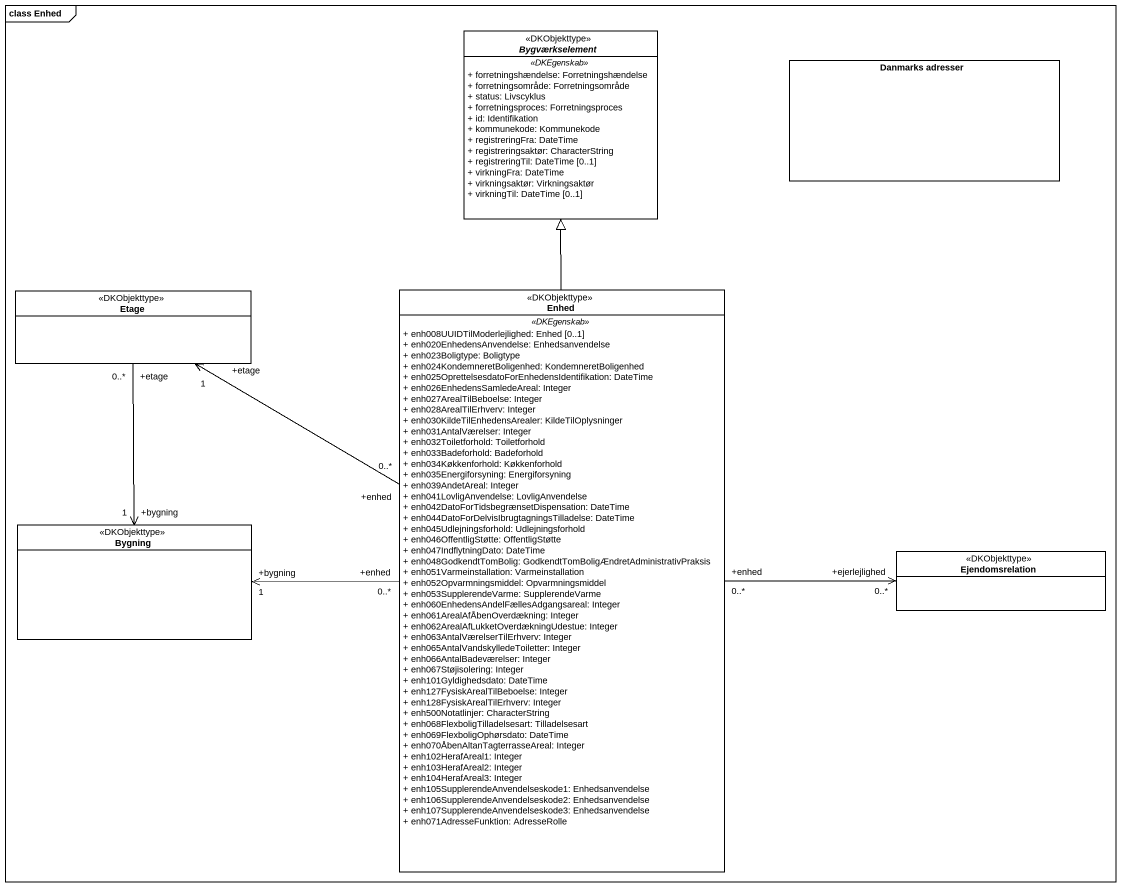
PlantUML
@startuml
mainframe class Enhed
allowmixing
hide circle
hide empty members
skinparam classAttributeIconSize 0
abstract class Bygværkselement <<DKObjekttype>> {
  .. <<DKEgenskab>> ..
  + forretningshændelse: Forretningshændelse
  + forretningsområde: Forretningsområde
  + status: Livscyklus
  + forretningsproces: Forretningsproces
  + id: Identifikation
  + kommunekode: Kommunekode
  + registreringFra: DateTime
  + registreringsaktør: CharacterString
  + registreringTil: DateTime [0..1]
  + virkningFra: DateTime
  + virkningsaktør: Virkningsaktør
  + virkningTil: DateTime [0..1]
}
rectangle "Danmarks adresser" as Danmarks_adresser #FFFFFF
class Etage <<DKObjekttype>>
class Enhed <<DKObjekttype>> {
  .. <<DKEgenskab>> ..
  + enh008UUIDTilModerlejlighed: Enhed [0..1]
  + enh020EnhedensAnvendelse: Enhedsanvendelse
  + enh023Boligtype: Boligtype
  + enh024KondemneretBoligenhed: KondemneretBoligenhed
  + enh025OprettelsesdatoForEnhedensIdentifikation: DateTime
  + enh026EnhedensSamledeAreal: Integer
  + enh027ArealTilBeboelse: Integer
  + enh028ArealTilErhverv: Integer
  + enh030KildeTilEnhedensArealer: KildeTilOplysninger
  + enh031AntalVærelser: Integer
  + enh032Toiletforhold: Toiletforhold
  + enh033Badeforhold: Badeforhold
  + enh034Køkkenforhold: Køkkenforhold
  + enh035Energiforsyning: Energiforsyning
  + enh039AndetAreal: Integer
  + enh041LovligAnvendelse: LovligAnvendelse
  + enh042DatoForTidsbegrænsetDispensation: DateTime
  + enh044DatoForDelvisIbrugtagningsTilladelse: DateTime
  + enh045Udlejningsforhold: Udlejningsforhold
  + enh046OffentligStøtte: OffentligStøtte
  + enh047IndflytningDato: DateTime
  + enh048GodkendtTomBolig: GodkendtTomBoligÆndretAdministrativPraksis
  + enh051Varmeinstallation: Varmeinstallation
  + enh052Opvarmningsmiddel: Opvarmningsmiddel
  + enh053SupplerendeVarme: SupplerendeVarme
  + enh060EnhedensAndelFællesAdgangsareal: Integer
  + enh061ArealAfÅbenOverdækning: Integer
  + enh062ArealAfLukketOverdækningUdestue: Integer
  + enh063AntalVærelserTilErhverv: Integer
  + enh065AntalVandskylledeToiletter: Integer
  + enh066AntalBadeværelser: Integer
  + enh067Støjisolering: Integer
  + enh101Gyldighedsdato: DateTime
  + enh127FysiskArealTilBeboelse: Integer
  + enh128FysiskArealTilErhverv: Integer
  + enh500Notatlinjer: CharacterString
  + enh068FlexboligTilladelsesart: Tilladelsesart
  + enh069FlexboligOphørsdato: DateTime
  + enh070ÅbenAltanTagterrasseAreal: Integer
  + enh102HerafAreal1: Integer
  + enh103HerafAreal2: Integer
  + enh104HerafAreal3: Integer
  + enh105SupplerendeAnvendelseskode1: Enhedsanvendelse
  + enh106SupplerendeAnvendelseskode2: Enhedsanvendelse
  + enh107SupplerendeAnvendelseskode3: Enhedsanvendelse
  + enh071AdresseFunktion: AdresseRolle
}
class Bygning <<DKObjekttype>>
class Ejendomsrelation <<DKObjekttype>>
Enhed -up-|> Bygværkselement
Enhed "+enhed\n0..*" -left-> "+etage\n1" Etage
Enhed "+enhed\n0..*" -left-> "+bygning\n1" Bygning
Enhed "+enhed\n0..*" -right-> "+ejerlejlighed\n0..*" Ejendomsrelation
Bygning "+bygning\n1" <-up- "+etage\n0..*" Etage
@enduml
